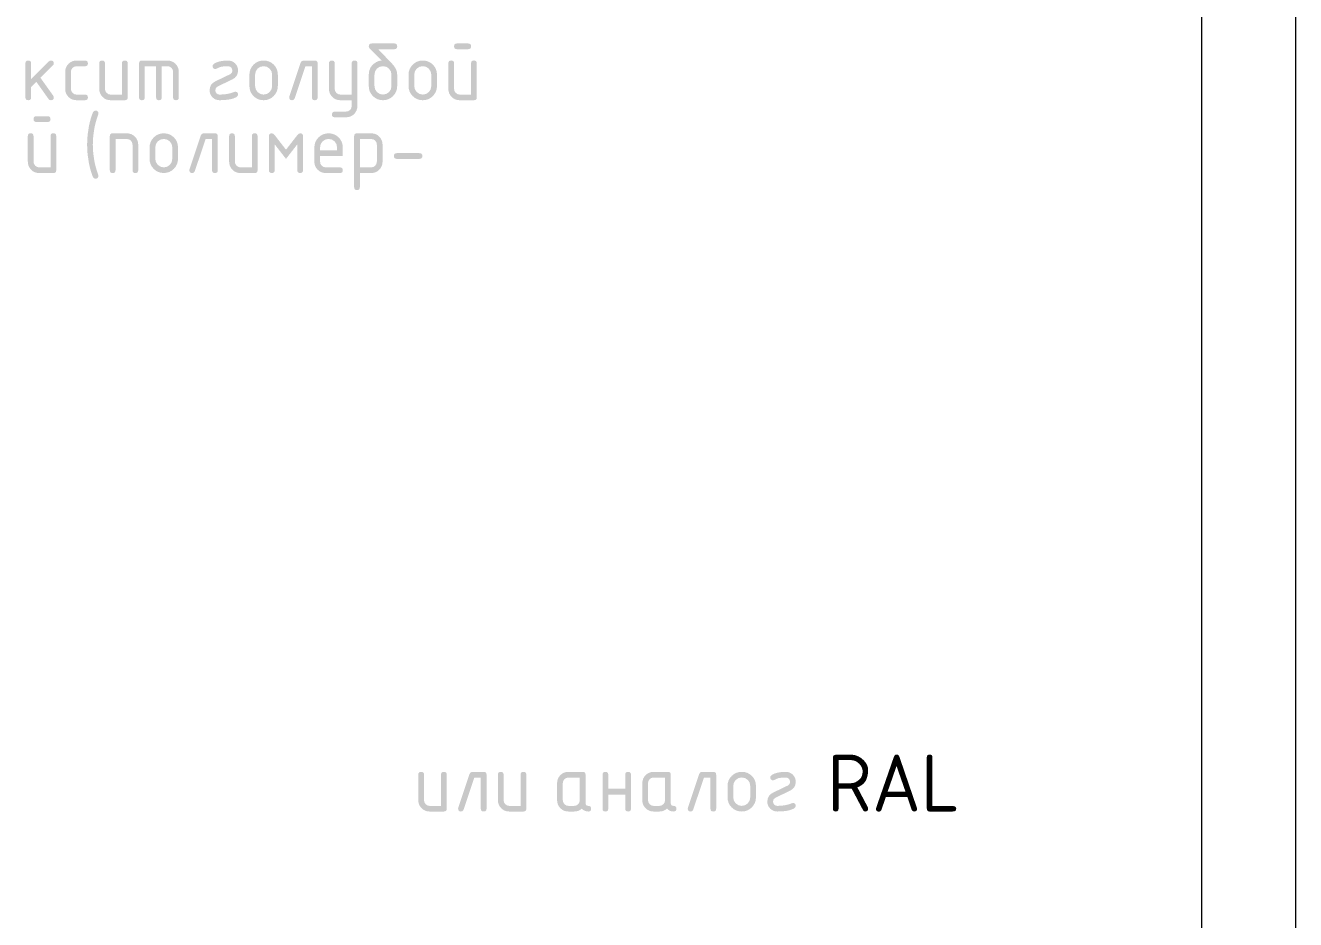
# Model space of a CAD drawing. Header units: millimetres. Extents: x 0 to 1189, y 0 to 841.
# Drawn here: x 1121.4 to 1189.1, y 654.4 to 702.1 of the extents above; entities that cross this region are included whole.
import ezdxf

# ---------------------------------------------------------------- set-up
doc = ezdxf.new("R2010")
doc.units = ezdxf.units.MM

msp = doc.modelspace()

# ---------------------------------------------------------------- hatches: boundary and pattern name
h = msp.add_hatch(color=7)
h.paths.add_polyline_path([(1141.197966, 699.428048), (1141.197966, 698.822814), (1141.183686, 698.672858), (1141.141191, 698.533908), (1141.070997, 698.406018), (1140.973621, 698.289238), (1140.858702, 698.192551), (1140.730604, 698.123873), (1140.590621, 698.082894), (1140.440045, 698.069303), (1140.287548, 698.082894), (1140.14735, 698.123873), (1140.01914, 698.192551), (1139.90261, 698.289238), (1139.805605, 698.406018), (1139.736763, 698.533908), (1139.695723, 698.672858), (1139.682124, 698.822814), (1139.682124, 699.432458), (1139.706731, 699.643436), (1139.780585, 699.825475), (1139.903738, 699.978161), (1140.076243, 700.101082), (1140.231203, 700.16585), (1140.376655, 700.185969), (1139.71189, 700.854594), (1139.689152, 700.889733), (1139.682124, 700.94389), (1139.691641, 701.01045), (1139.720227, 701.057992), (1139.767933, 701.086517), (1139.834811, 701.096026), (1141.049689, 701.096026), (1141.114018, 701.086517), (1141.160414, 701.057992), (1141.188518, 701.01045), (1141.197966, 700.94389), (1141.188518, 700.877012), (1141.160414, 700.829307), (1141.114018, 700.800721), (1141.049689, 700.791204), (1140.185935, 700.791204), (1140.948265, 699.99139), (1141.056812, 699.85872), (1141.134921, 699.720881), (1141.182127, 699.577462)])
h.paths.add_polyline_path([(1140.893144, 698.827224), (1140.893144, 699.432458), (1140.860829, 699.606022), (1140.761955, 699.754368), (1140.615056, 699.853242), (1140.440045, 699.885557), (1140.265034, 699.853242), (1140.118135, 699.754368), (1140.019261, 699.606022), (1139.986946, 699.432458), (1139.986946, 698.827224), (1140.019261, 698.650353), (1140.118135, 698.505314), (1140.265034, 698.404235), (1140.440045, 698.369715), (1140.615056, 698.404235), (1140.761955, 698.505314), (1140.860829, 698.651799)])
h = msp.add_hatch(color=7)
h.paths.add_polyline_path([(1145.441498, 700.037692), (1145.441498, 698.21758), (1145.431981, 698.151391), (1145.403395, 698.105201), (1145.355689, 698.078131), (1145.288811, 698.069303), (1144.531441, 698.069303), (1144.409028, 698.079767), (1144.296692, 698.111677), (1144.194795, 698.165808), (1144.103698, 698.242936), (1144.025882, 698.336573), (1143.970235, 698.439719), (1143.936809, 698.552374), (1143.925656, 698.674537), (1143.925656, 700.037692), (1143.935173, 700.10457), (1143.963758, 700.152276), (1144.011464, 700.180862), (1144.078342, 700.190379), (1144.144902, 700.180862), (1144.192444, 700.152276), (1144.220969, 700.10457), (1144.230478, 700.037692), (1144.230478, 698.674537), (1144.252802, 698.559402), (1144.319775, 698.46287), (1144.417546, 698.392522), (1144.531441, 698.369715), (1145.136676, 698.369715), (1145.136676, 700.037692), (1145.146184, 700.10457), (1145.17471, 700.152276), (1145.222252, 700.180862), (1145.288811, 700.190379), (1145.355689, 700.180862), (1145.403395, 700.152276), (1145.431981, 700.10457)])
h.paths.add_polyline_path([(1144.983989, 700.791204), (1144.378755, 700.791204), (1144.314426, 700.800721), (1144.268029, 700.829307), (1144.239926, 700.877012), (1144.230478, 700.94389), (1144.239926, 701.01045), (1144.268029, 701.057992), (1144.314426, 701.086517), (1144.378755, 701.096026), (1144.983989, 701.096026), (1145.050867, 701.086517), (1145.098573, 701.057992), (1145.127159, 701.01045), (1145.136676, 700.94389), (1145.127159, 700.877012), (1145.098573, 700.829307), (1145.050867, 700.800721)])
h = msp.add_hatch(color=7)
h.dxf.hatch_style = 2
h.paths.add_polyline_path([(1121.675954, 699.191026), (1122.628454, 700.143526), (1122.674963, 700.17591), (1122.734288, 700.185969), (1122.801166, 700.176521), (1122.848872, 700.148418), (1122.877457, 700.102021), (1122.886974, 700.037692), (1122.87471, 699.980022), (1122.840121, 699.931859), (1122.175355, 699.263235), (1122.857209, 698.306325), (1122.886974, 698.21758), (1122.877457, 698.151391), (1122.848872, 698.105201), (1122.801166, 698.078131), (1122.734288, 698.069303), (1122.66139, 698.085081), (1122.607508, 698.132692), (1121.955421, 699.047159), (1121.675954, 698.763834), (1121.675954, 698.21758), (1121.666446, 698.151391), (1121.637921, 698.105201), (1121.590378, 698.078131), (1121.523819, 698.069303), (1121.456941, 698.078131), (1121.409235, 698.105201), (1121.380649, 698.151391), (1121.371132, 698.21758), (1121.371132, 700.037692), (1121.380649, 700.102021), (1121.409235, 700.148418), (1121.456941, 700.176521), (1121.523819, 700.185969), (1121.590378, 700.176521), (1121.637921, 700.148418), (1121.666446, 700.102021), (1121.675954, 700.037692)])
h = msp.add_hatch(color=7)
h.dxf.hatch_style = 2
h.paths.add_polyline_path([(1123.79772, 699.580735), (1123.79772, 698.674537), (1123.820045, 698.55892), (1123.887017, 698.459012), (1123.984789, 698.392039), (1124.098684, 698.369715), (1124.551232, 698.369715), (1124.61811, 698.360207), (1124.665815, 698.331681), (1124.694401, 698.284139), (1124.703918, 698.21758), (1124.694401, 698.151391), (1124.665815, 698.105201), (1124.61811, 698.078131), (1124.551232, 698.069303), (1124.098684, 698.069303), (1123.976271, 698.079767), (1123.863935, 698.111677), (1123.762038, 698.165808), (1123.670941, 698.242936), (1123.593125, 698.335953), (1123.537478, 698.438066), (1123.504052, 698.550514), (1123.492898, 698.674537), (1123.492898, 699.580735), (1123.504052, 699.702898), (1123.537478, 699.815553), (1123.593125, 699.918699), (1123.670941, 700.012337), (1123.762038, 700.087603), (1123.863935, 700.141941), (1123.976271, 700.174885), (1124.098684, 700.185969), (1124.551232, 700.185969), (1124.61811, 700.176461), (1124.665815, 700.147936), (1124.694401, 700.100393), (1124.703918, 700.033834), (1124.694401, 699.966956), (1124.665815, 699.91925), (1124.61811, 699.890664), (1124.551232, 699.881147), (1124.098684, 699.881147), (1123.98093, 699.859374), (1123.882607, 699.79626), (1123.819493, 699.698006)])
h = msp.add_hatch(color=7)
h.dxf.hatch_style = 2
h.paths.add_polyline_path([(1126.825563, 700.037692), (1126.825563, 698.21758), (1126.816046, 698.151391), (1126.78746, 698.105201), (1126.739755, 698.078131), (1126.672877, 698.069303), (1125.915507, 698.069303), (1125.793094, 698.079767), (1125.680758, 698.111677), (1125.578861, 698.165808), (1125.487764, 698.242936), (1125.409948, 698.335953), (1125.354301, 698.438066), (1125.320875, 698.550514), (1125.309721, 698.674537), (1125.309721, 700.037692), (1125.319238, 700.102021), (1125.347824, 700.148418), (1125.39553, 700.176521), (1125.462408, 700.185969), (1125.528967, 700.176521), (1125.576509, 700.148418), (1125.605035, 700.102021), (1125.614543, 700.037692), (1125.614543, 698.674537), (1125.636868, 698.55892), (1125.70384, 698.459012), (1125.801612, 698.392039), (1125.915507, 698.369715), (1126.520741, 698.369715), (1126.520741, 700.037692), (1126.53025, 700.102021), (1126.558775, 700.148418), (1126.606317, 700.176521), (1126.672877, 700.185969), (1126.739755, 700.176521), (1126.78746, 700.148418), (1126.816046, 700.102021)])
h = msp.add_hatch(color=7)
h.dxf.hatch_style = 2
h.paths.add_polyline_path([(1127.584174, 700.185969), (1128.947329, 700.185969), (1129.068803, 700.174885), (1129.179942, 700.141941), (1129.281572, 700.087603), (1129.374521, 700.012337), (1129.452337, 699.918699), (1129.507984, 699.815553), (1129.54141, 699.702898), (1129.552563, 699.580735), (1129.552563, 698.21758), (1129.543046, 698.151391), (1129.514461, 698.105201), (1129.466755, 698.078131), (1129.399877, 698.069303), (1129.333318, 698.078131), (1129.285775, 698.105201), (1129.25725, 698.151391), (1129.247741, 698.21758), (1129.247741, 699.580735), (1129.225968, 699.698006), (1129.162854, 699.79626), (1129.0646, 699.861028), (1128.947329, 699.881147), (1128.642507, 699.881147), (1128.642507, 698.21758), (1128.63299, 698.151391), (1128.604404, 698.105201), (1128.556698, 698.078131), (1128.48982, 698.069303), (1128.425724, 698.078131), (1128.379302, 698.105201), (1128.351069, 698.151391), (1128.341544, 698.21758), (1128.341544, 699.881147), (1127.736309, 699.881147), (1127.736309, 698.21758), (1127.726801, 698.151391), (1127.698275, 698.105201), (1127.650733, 698.078131), (1127.584174, 698.069303), (1127.517296, 698.078131), (1127.46959, 698.105201), (1127.441004, 698.151391), (1127.431487, 698.21758), (1127.431487, 700.037692), (1127.441004, 700.102021), (1127.46959, 700.148418), (1127.517296, 700.176521)])
h = msp.add_hatch(color=7)
h.dxf.hatch_style = 2
h.paths.add_polyline_path([(1132.558216, 698.522402), (1132.625094, 698.512885), (1132.6728, 698.484299), (1132.701385, 698.436593), (1132.710903, 698.369715), (1132.68913, 698.29413), (1132.626015, 698.234667), (1132.460229, 698.16232), (1132.254703, 698.110644), (1132.009386, 698.079638), (1131.724227, 698.069303), (1131.619651, 698.078811), (1131.522207, 698.107337), (1131.432617, 698.154879), (1131.351606, 698.221438), (1131.282497, 698.302518), (1131.233646, 698.39259), (1131.204638, 698.491344), (1131.195061, 698.598469), (1131.214164, 698.752293), (1131.271404, 698.883585), (1131.366678, 698.991934), (1131.499883, 699.076924), (1132.283159, 699.453404), (1132.336317, 699.489371), (1132.374799, 699.534433), (1132.398191, 699.58983), (1132.40608, 699.656803), (1132.390095, 699.743481), (1132.342691, 699.817758), (1132.266761, 699.865369), (1132.181736, 699.881147), (1131.9556, 699.874326), (1131.796436, 699.851382), (1131.688467, 699.813486), (1131.567682, 699.749958), (1131.499883, 699.73287), (1131.442212, 699.74293), (1131.394049, 699.775314), (1131.358289, 699.826577), (1131.347747, 699.881147), (1131.367315, 699.956802), (1131.428225, 700.016746), (1131.574951, 700.091324), (1131.74917, 700.144146), (1131.951293, 700.175574), (1132.181736, 700.185969), (1132.286312, 700.176461), (1132.383756, 700.147936), (1132.473346, 700.100393), (1132.554357, 700.033834), (1132.623466, 699.951126), (1132.672317, 699.861235), (1132.701325, 699.763385), (1132.710903, 699.656803), (1132.691799, 699.502979), (1132.634559, 699.371687), (1132.539285, 699.263338), (1132.40608, 699.178348), (1131.627213, 698.805726), (1131.531715, 698.722975), (1131.499883, 698.598469), (1131.515868, 698.511791), (1131.563272, 698.437515), (1131.637549, 698.387698), (1131.724227, 698.369715), (1131.939425, 698.378491), (1132.140257, 698.404786), (1132.326826, 698.448547), (1132.499236, 698.509724)])
h = msp.add_hatch(color=7)
h.paths.add_polyline_path([(1133.316826, 698.822814), (1133.316826, 699.428048), (1133.330426, 699.580554), (1133.371466, 699.720813), (1133.440307, 699.849185), (1133.537312, 699.966034), (1133.653843, 700.062721), (1133.782052, 700.131399), (1133.92225, 700.172378), (1134.074747, 700.185969), (1134.227245, 700.172439), (1134.367443, 700.131881), (1134.495652, 700.064349), (1134.612182, 699.969893), (1134.709188, 699.853294), (1134.778029, 699.724602), (1134.819069, 699.583095), (1134.832668, 699.428048), (1134.832668, 698.822814), (1134.818388, 698.672858), (1134.775893, 698.533908), (1134.705699, 698.406018), (1134.608324, 698.289238), (1134.493404, 698.192551), (1134.365307, 698.123873), (1134.225324, 698.082894), (1134.074747, 698.069303), (1133.92225, 698.082894), (1133.782052, 698.123873), (1133.653843, 698.192551), (1133.537312, 698.289238), (1133.440307, 698.406018), (1133.371466, 698.533908), (1133.330426, 698.672858)])
h.paths.add_polyline_path([(1134.527846, 698.827224), (1134.527846, 699.432458), (1134.495531, 699.606022), (1134.396657, 699.754368), (1134.249758, 699.853242), (1134.074747, 699.885557), (1133.899737, 699.853242), (1133.752838, 699.754368), (1133.653963, 699.606022), (1133.621648, 699.432458), (1133.621648, 698.827224), (1133.653963, 698.650353), (1133.752838, 698.505314), (1133.899737, 698.404235), (1134.074747, 698.369715), (1134.249758, 698.404235), (1134.396657, 698.505314), (1134.495531, 698.651799)])
h = msp.add_hatch(color=7)
h.dxf.hatch_style = 2
h.paths.add_polyline_path([(1136.196513, 700.185969), (1136.801748, 700.185969), (1136.868626, 700.176521), (1136.916331, 700.148418), (1136.944917, 700.102021), (1136.954434, 700.037692), (1136.954434, 698.21758), (1136.944917, 698.151391), (1136.916331, 698.105201), (1136.868626, 698.078131), (1136.801748, 698.069303), (1136.735188, 698.078131), (1136.687646, 698.105201), (1136.659121, 698.151391), (1136.649612, 698.21758), (1136.649612, 699.881147), (1136.302347, 699.881147), (1135.730736, 698.170726), (1135.680025, 698.09459), (1135.591279, 698.069303), (1135.524401, 698.078811), (1135.476695, 698.107337), (1135.448109, 698.154879), (1135.438592, 698.221438), (1135.447412, 698.268291), (1136.044378, 700.063048), (1136.104322, 700.156342)])
h = msp.add_hatch(color=7)
h.dxf.hatch_style = 2
h.paths.add_polyline_path([(1138.771378, 697.760071), (1138.771378, 698.069303), (1138.166144, 698.069303), (1138.043731, 698.079767), (1137.931395, 698.111677), (1137.829498, 698.165808), (1137.738401, 698.242936), (1137.660585, 698.336573), (1137.604938, 698.439719), (1137.571512, 698.552374), (1137.560358, 698.674537), (1137.560358, 700.037692), (1137.569875, 700.102021), (1137.598461, 700.148418), (1137.646167, 700.176521), (1137.713045, 700.185969), (1137.779604, 700.176521), (1137.827146, 700.148418), (1137.855672, 700.102021), (1137.86518, 700.037692), (1137.86518, 698.674537), (1137.887504, 698.55892), (1137.954477, 698.459012), (1138.052249, 698.392039), (1138.166144, 698.369715), (1138.771378, 698.369715), (1138.771378, 700.037692), (1138.780887, 700.102021), (1138.809412, 700.148418), (1138.856954, 700.176521), (1138.923513, 700.185969), (1138.990391, 700.176521), (1139.038097, 700.148418), (1139.066683, 700.102021), (1139.0762, 700.037692), (1139.0762, 697.764481), (1139.065116, 697.642318), (1139.032172, 697.529663), (1138.977834, 697.426517), (1138.902567, 697.332879), (1138.81116, 697.25738), (1138.70916, 697.203068), (1138.596927, 697.170253), (1138.474824, 697.159246), (1137.86518, 697.159246), (1137.798621, 697.168755), (1137.751079, 697.19728), (1137.722553, 697.244822), (1137.713045, 697.311382), (1137.723587, 697.365952), (1137.759347, 697.417215), (1137.807509, 697.451804), (1137.86518, 697.464068), (1138.470415, 697.464068), (1138.588168, 697.484119), (1138.686491, 697.548404), (1138.749605, 697.643282)])
h = msp.add_hatch(color=7)
h.paths.add_polyline_path([(1141.80389, 698.822814), (1141.80389, 699.428048), (1141.817489, 699.580554), (1141.858529, 699.720813), (1141.927371, 699.849185), (1142.024376, 699.966034), (1142.140906, 700.062721), (1142.269116, 700.131399), (1142.409314, 700.172378), (1142.561811, 700.185969), (1142.714308, 700.172439), (1142.854506, 700.131881), (1142.982715, 700.064349), (1143.099246, 699.969893), (1143.196251, 699.853294), (1143.265093, 699.724602), (1143.306132, 699.583095), (1143.319732, 699.428048), (1143.319732, 698.822814), (1143.305452, 698.672858), (1143.262957, 698.533908), (1143.192763, 698.406018), (1143.095387, 698.289238), (1142.980467, 698.192551), (1142.85237, 698.123873), (1142.712387, 698.082894), (1142.561811, 698.069303), (1142.409314, 698.082894), (1142.269116, 698.123873), (1142.140906, 698.192551), (1142.024376, 698.289238), (1141.927371, 698.406018), (1141.858529, 698.533908), (1141.817489, 698.672858)])
h.paths.add_polyline_path([(1143.01491, 698.827224), (1143.01491, 699.432458), (1142.982595, 699.606022), (1142.883721, 699.754368), (1142.736822, 699.853242), (1142.561811, 699.885557), (1142.3868, 699.853242), (1142.239901, 699.754368), (1142.141027, 699.606022), (1142.108712, 699.432458), (1142.108712, 698.827224), (1142.141027, 698.650353), (1142.239901, 698.505314), (1142.3868, 698.404235), (1142.561811, 698.369715), (1142.736822, 698.404235), (1142.883721, 698.505314), (1142.982595, 698.651799)])
h = msp.add_hatch(color=7)
h.paths.add_polyline_path([(1123.015896, 696.155365), (1123.015896, 694.335252), (1123.006379, 694.269063), (1122.977793, 694.222873), (1122.930087, 694.195803), (1122.863209, 694.186975), (1122.10584, 694.186975), (1121.983427, 694.197439), (1121.871091, 694.22935), (1121.769194, 694.283481), (1121.678097, 694.360608), (1121.600281, 694.454245), (1121.544634, 694.557392), (1121.511208, 694.670046), (1121.500054, 694.792209), (1121.500054, 696.155365), (1121.509571, 696.222243), (1121.538157, 696.269949), (1121.585863, 696.298534), (1121.652741, 696.308051), (1121.7193, 696.298534), (1121.766842, 696.269949), (1121.795368, 696.222243), (1121.804876, 696.155365), (1121.804876, 694.792209), (1121.8272, 694.677074), (1121.894173, 694.580543), (1121.991945, 694.510194), (1122.10584, 694.487387), (1122.711074, 694.487387), (1122.711074, 696.155365), (1122.720582, 696.222243), (1122.749108, 696.269949), (1122.79665, 696.298534), (1122.863209, 696.308051), (1122.930087, 696.298534), (1122.977793, 696.269949), (1123.006379, 696.222243)])
h.paths.add_polyline_path([(1122.558387, 696.908876), (1121.953153, 696.908876), (1121.888824, 696.918393), (1121.842428, 696.946979), (1121.814324, 696.994685), (1121.804876, 697.061563), (1121.814324, 697.128122), (1121.842428, 697.175664), (1121.888824, 697.20419), (1121.953153, 697.213698), (1122.558387, 697.213698), (1122.625265, 697.20419), (1122.672971, 697.175664), (1122.701557, 697.128122), (1122.711074, 697.061563), (1122.701557, 696.994685), (1122.672971, 696.946979), (1122.625265, 696.918393)])
h = msp.add_hatch(color=7)
h.dxf.hatch_style = 2
h.paths.add_polyline_path([(1124.965511, 695.698407), (1124.987835, 695.241725), (1125.054807, 694.788351), (1125.086356, 694.642029), (1125.130255, 694.476432), (1125.18604, 694.291094), (1125.253245, 694.085551), (1125.266474, 694.03043), (1125.255657, 693.974412), (1125.219621, 693.924596), (1125.171458, 693.892213), (1125.113787, 693.882153), (1125.03393, 693.898483), (1124.982598, 693.949952), (1124.923127, 694.099848), (1124.865672, 694.27641), (1124.810593, 694.479222), (1124.758254, 694.707873), (1124.6857, 695.199833), (1124.660689, 695.698407), (1124.6857, 696.196775), (1124.758254, 696.688941), (1124.810593, 696.917446), (1124.865672, 697.119647), (1124.923127, 697.294873), (1124.982598, 697.442452), (1125.03393, 697.497298), (1125.113787, 697.51411), (1125.180433, 697.504602), (1125.228165, 697.476076), (1125.25688, 697.428534), (1125.266474, 697.361975), (1125.253245, 697.306853), (1125.18604, 697.103782), (1125.130255, 696.919625), (1125.086356, 696.754484), (1125.054807, 696.608464), (1124.987835, 696.155089)])
h = msp.add_hatch(color=7)
h.dxf.hatch_style = 2
h.paths.add_polyline_path([(1125.871654, 694.335252), (1125.871654, 696.155365), (1125.881171, 696.219693), (1125.909757, 696.26609), (1125.957463, 696.294193), (1126.02434, 696.303642), (1126.78171, 696.303642), (1126.901643, 696.292557), (1127.013152, 696.259613), (1127.115876, 696.205275), (1127.209453, 696.130009), (1127.287269, 696.036371), (1127.342916, 695.933225), (1127.376342, 695.82057), (1127.387496, 695.698407), (1127.387496, 694.335252), (1127.377979, 694.269063), (1127.349393, 694.222873), (1127.301687, 694.195803), (1127.234809, 694.186975), (1127.16825, 694.195803), (1127.120708, 694.222873), (1127.092182, 694.269063), (1127.082674, 694.335252), (1127.082674, 695.698407), (1127.060901, 695.815678), (1126.997787, 695.913932), (1126.899464, 695.9787), (1126.78171, 695.99882), (1126.176476, 695.99882), (1126.176476, 694.335252), (1126.166967, 694.269063), (1126.138442, 694.222873), (1126.0909, 694.195803), (1126.02434, 694.186975), (1125.957463, 694.195803), (1125.909757, 694.222873), (1125.881171, 694.269063)])
h = msp.add_hatch(color=7)
h.paths.add_polyline_path([(1127.993213, 694.940486), (1127.993213, 695.545721), (1128.006812, 695.698226), (1128.047852, 695.838485), (1128.116693, 695.966858), (1128.213699, 696.083707), (1128.330229, 696.180393), (1128.458438, 696.249071), (1128.598636, 696.290051), (1128.751134, 696.303642), (1128.903631, 696.290111), (1129.043829, 696.249554), (1129.172038, 696.182021), (1129.288568, 696.087565), (1129.385574, 695.970966), (1129.454415, 695.842274), (1129.495455, 695.700767), (1129.509055, 695.545721), (1129.509055, 694.940486), (1129.494775, 694.79053), (1129.452279, 694.65158), (1129.382086, 694.52369), (1129.28471, 694.40691), (1129.16979, 694.310223), (1129.041693, 694.241545), (1128.90171, 694.200566), (1128.751134, 694.186975), (1128.598636, 694.200566), (1128.458438, 694.241545), (1128.330229, 694.310223), (1128.213699, 694.40691), (1128.116693, 694.52369), (1128.047852, 694.65158), (1128.006812, 694.79053)])
h.paths.add_polyline_path([(1129.204232, 694.944896), (1129.204232, 695.55013), (1129.171918, 695.723694), (1129.073043, 695.87204), (1128.926144, 695.970914), (1128.751134, 696.003229), (1128.576123, 695.970914), (1128.429224, 695.87204), (1128.33035, 695.723694), (1128.298035, 695.55013), (1128.298035, 694.944896), (1128.33035, 694.768025), (1128.429224, 694.622986), (1128.576123, 694.521907), (1128.751134, 694.487387), (1128.926144, 694.521907), (1129.073043, 694.622986), (1129.171918, 694.769472)])
h = msp.add_hatch(color=7)
h.dxf.hatch_style = 2
h.paths.add_polyline_path([(1130.872692, 696.303642), (1131.477927, 696.303642), (1131.544805, 696.294193), (1131.59251, 696.26609), (1131.621096, 696.219693), (1131.630613, 696.155365), (1131.630613, 694.335252), (1131.621096, 694.269063), (1131.59251, 694.222873), (1131.544805, 694.195803), (1131.477927, 694.186975), (1131.411367, 694.195803), (1131.363825, 694.222873), (1131.3353, 694.269063), (1131.325791, 694.335252), (1131.325791, 695.99882), (1130.978526, 695.99882), (1130.406915, 694.288398), (1130.356204, 694.212262), (1130.267458, 694.186975), (1130.20058, 694.196483), (1130.152874, 694.225009), (1130.124288, 694.272551), (1130.114771, 694.33911), (1130.123591, 694.385964), (1130.720557, 696.180721), (1130.780501, 696.274014)])
h = msp.add_hatch(color=7)
h.dxf.hatch_style = 2
h.paths.add_polyline_path([(1133.752172, 696.155365), (1133.752172, 694.335252), (1133.742655, 694.269063), (1133.714069, 694.222873), (1133.666363, 694.195803), (1133.599485, 694.186975), (1132.842116, 694.186975), (1132.719703, 694.197439), (1132.607367, 694.22935), (1132.505469, 694.283481), (1132.414372, 694.360608), (1132.336556, 694.453625), (1132.280909, 694.555738), (1132.247483, 694.668186), (1132.23633, 694.792209), (1132.23633, 696.155365), (1132.245847, 696.219693), (1132.274433, 696.26609), (1132.322139, 696.294193), (1132.389017, 696.303642), (1132.455576, 696.294193), (1132.503118, 696.26609), (1132.531643, 696.219693), (1132.541152, 696.155365), (1132.541152, 694.792209), (1132.563476, 694.676592), (1132.630449, 694.576684), (1132.728221, 694.509711), (1132.842116, 694.487387), (1133.44735, 694.487387), (1133.44735, 696.155365), (1133.456858, 696.219693), (1133.485384, 696.26609), (1133.532926, 696.294193), (1133.599485, 696.303642), (1133.666363, 696.294193), (1133.714069, 696.26609), (1133.742655, 696.219693)])
h = msp.add_hatch(color=7)
h.dxf.hatch_style = 2
h.paths.add_polyline_path([(1135.267945, 694.940486), (1134.662711, 695.719353), (1134.662711, 694.335252), (1134.653202, 694.269063), (1134.624677, 694.222873), (1134.577134, 694.195803), (1134.510575, 694.186975), (1134.443697, 694.195803), (1134.395991, 694.222873), (1134.367406, 694.269063), (1134.357889, 694.335252), (1134.357889, 696.155365), (1134.367406, 696.219693), (1134.395991, 696.26609), (1134.443697, 696.294193), (1134.510575, 696.303642), (1134.586643, 696.280835), (1134.662711, 696.210486), (1135.267945, 695.431619), (1135.873731, 696.210486), (1135.949798, 696.280835), (1136.025866, 696.303642), (1136.090195, 696.294193), (1136.136591, 696.26609), (1136.164695, 696.219693), (1136.174143, 696.155365), (1136.174143, 694.335252), (1136.164695, 694.269063), (1136.136591, 694.222873), (1136.090195, 694.195803), (1136.025866, 694.186975), (1135.959307, 694.195803), (1135.911764, 694.222873), (1135.883239, 694.269063), (1135.873731, 694.335252), (1135.873731, 695.719353)])
h = msp.add_hatch(color=7)
h.paths.add_polyline_path([(1137.538076, 696.003229), (1137.363065, 695.970914), (1137.216166, 695.87204), (1137.117292, 695.725141), (1137.084977, 695.55013), (1137.084977, 695.397444), (1137.991175, 695.397444), (1137.991175, 695.55013), (1137.95886, 695.725141), (1137.859986, 695.87204), (1137.713087, 695.970914)])
h.paths.add_polyline_path([(1137.084977, 695.093173), (1137.084977, 694.792209), (1137.107301, 694.676592), (1137.174274, 694.576684), (1137.272046, 694.509711), (1137.38594, 694.487387), (1138.14331, 694.487387), (1138.210188, 694.477879), (1138.257894, 694.449353), (1138.28648, 694.401811), (1138.295997, 694.335252), (1138.28648, 694.269063), (1138.257894, 694.222873), (1138.210188, 694.195803), (1138.14331, 694.186975), (1137.38594, 694.186975), (1137.263528, 694.197439), (1137.151192, 694.22935), (1137.049294, 694.283481), (1136.958197, 694.360608), (1136.880381, 694.453625), (1136.824734, 694.555738), (1136.791308, 694.668186), (1136.780155, 694.792209), (1136.780155, 695.545721), (1136.793754, 695.698226), (1136.834794, 695.838485), (1136.903636, 695.966858), (1137.000641, 696.083707), (1137.117171, 696.180393), (1137.245381, 696.249071), (1137.385579, 696.290051), (1137.538076, 696.303642), (1137.690573, 696.290111), (1137.830771, 696.249554), (1137.95898, 696.182021), (1138.075511, 696.087565), (1138.172516, 695.971035), (1138.241358, 695.842826), (1138.282397, 695.702627), (1138.295997, 695.55013), (1138.295997, 695.093173)])
h = msp.add_hatch(color=7)
h.paths.add_polyline_path([(1138.901714, 696.155365), (1138.911231, 696.219693), (1138.939816, 696.26609), (1138.987522, 696.294193), (1139.0544, 696.303642), (1139.81177, 696.303642), (1139.934183, 696.292557), (1140.046519, 696.259613), (1140.148416, 696.205275), (1140.239513, 696.130009), (1140.317329, 696.036371), (1140.372976, 695.933225), (1140.406402, 695.82057), (1140.417556, 695.698407), (1140.417556, 694.792209), (1140.406402, 694.670046), (1140.372976, 694.557392), (1140.317329, 694.454245), (1140.239513, 694.360608), (1140.148416, 694.283481), (1140.046519, 694.22935), (1139.934183, 694.197439), (1139.81177, 694.186975), (1139.206536, 694.186975), (1139.206536, 693.425195), (1139.197027, 693.360867), (1139.168502, 693.31447), (1139.120959, 693.286367), (1139.0544, 693.276918), (1138.987522, 693.286367), (1138.939816, 693.31447), (1138.911231, 693.360867), (1138.901714, 693.425195)])
h.paths.add_polyline_path([(1139.206536, 695.99882), (1139.206536, 694.487387), (1139.81177, 694.487387), (1139.927318, 694.509711), (1140.023437, 694.576684), (1140.090409, 694.674938), (1140.112734, 694.792209), (1140.112734, 695.698407), (1140.090961, 695.815678), (1140.027846, 695.913932), (1139.929523, 695.9787), (1139.81177, 695.99882)])
h = msp.add_hatch(color=7)
h.dxf.hatch_style = 2
h.paths.add_polyline_path([(1142.386428, 694.940486), (1141.175959, 694.940486), (1141.109081, 694.950003), (1141.061375, 694.978589), (1141.032789, 695.026295), (1141.023272, 695.093173), (1141.032789, 695.159732), (1141.061375, 695.207274), (1141.109081, 695.2358), (1141.175959, 695.245308), (1142.386428, 695.245308), (1142.453306, 695.2358), (1142.501012, 695.207274), (1142.529597, 695.159732), (1142.539114, 695.093173), (1142.529597, 695.026295), (1142.501012, 694.978589), (1142.453306, 694.950003)])
h = msp.add_hatch(color=7)
h.dxf.hatch_style = 2
h.paths.add_polyline_path([(1143.84, 662.096361), (1143.84, 660.276248), (1143.830483, 660.210059), (1143.801897, 660.163869), (1143.754191, 660.136799), (1143.687313, 660.127971), (1142.929943, 660.127971), (1142.807531, 660.138435), (1142.695195, 660.170346), (1142.593297, 660.224477), (1142.5022, 660.301604), (1142.424384, 660.394621), (1142.368737, 660.496734), (1142.335311, 660.609182), (1142.324158, 660.733205), (1142.324158, 662.096361), (1142.333675, 662.160689), (1142.362261, 662.207086), (1142.409966, 662.235189), (1142.476844, 662.244638), (1142.543404, 662.235189), (1142.590946, 662.207086), (1142.619471, 662.160689), (1142.62898, 662.096361), (1142.62898, 660.733205), (1142.651304, 660.617588), (1142.718277, 660.51768), (1142.816049, 660.450707), (1142.929943, 660.428383), (1143.535178, 660.428383), (1143.535178, 662.096361), (1143.544686, 662.160689), (1143.573212, 662.207086), (1143.620754, 662.235189), (1143.687313, 662.244638), (1143.754191, 662.235189), (1143.801897, 662.207086), (1143.830483, 662.160689)])
h = msp.add_hatch(color=7)
h.dxf.hatch_style = 2
h.paths.add_polyline_path([(1145.204009, 662.244638), (1145.809244, 662.244638), (1145.876122, 662.235189), (1145.923828, 662.207086), (1145.952413, 662.160689), (1145.96193, 662.096361), (1145.96193, 660.276248), (1145.952413, 660.210059), (1145.923828, 660.163869), (1145.876122, 660.136799), (1145.809244, 660.127971), (1145.742685, 660.136799), (1145.695142, 660.163869), (1145.666617, 660.210059), (1145.657108, 660.276248), (1145.657108, 661.939815), (1145.309843, 661.939815), (1144.738232, 660.229394), (1144.687521, 660.153258), (1144.598775, 660.127971), (1144.531897, 660.137479), (1144.484191, 660.166005), (1144.455605, 660.213547), (1144.446088, 660.280106), (1144.454908, 660.32696), (1145.051874, 662.121717), (1145.111819, 662.21501)])
h = msp.add_hatch(color=7)
h.dxf.hatch_style = 2
h.paths.add_polyline_path([(1148.083861, 662.096361), (1148.083861, 660.276248), (1148.074344, 660.210059), (1148.045758, 660.163869), (1147.998052, 660.136799), (1147.931174, 660.127971), (1147.173805, 660.127971), (1147.051392, 660.138435), (1146.939056, 660.170346), (1146.837158, 660.224477), (1146.746062, 660.301604), (1146.668245, 660.394621), (1146.612599, 660.496734), (1146.579172, 660.609182), (1146.568019, 660.733205), (1146.568019, 662.096361), (1146.577536, 662.160689), (1146.606122, 662.207086), (1146.653828, 662.235189), (1146.720706, 662.244638), (1146.787265, 662.235189), (1146.834807, 662.207086), (1146.863333, 662.160689), (1146.872841, 662.096361), (1146.872841, 660.733205), (1146.895165, 660.617588), (1146.962138, 660.51768), (1147.05991, 660.450707), (1147.173805, 660.428383), (1147.779039, 660.428383), (1147.779039, 662.096361), (1147.788547, 662.160689), (1147.817073, 662.207086), (1147.864615, 662.235189), (1147.931174, 662.244638), (1147.998052, 662.235189), (1148.045758, 662.207086), (1148.074344, 662.160689)])
h = msp.add_hatch(color=7)
h.paths.add_polyline_path([(1150.936048, 661.939815), (1150.330814, 661.939815), (1150.21306, 661.918042), (1150.114737, 661.854928), (1150.051623, 661.756674), (1150.02985, 661.639403), (1150.02985, 660.733205), (1150.052174, 660.617588), (1150.119147, 660.51768), (1150.216919, 660.450707), (1150.330814, 660.428383), (1150.635085, 660.428383), (1150.750633, 660.450707), (1150.846751, 660.51768), (1150.913724, 660.615934), (1150.936048, 660.733205)])
h.paths.add_polyline_path([(1151.541283, 660.276248), (1151.531834, 660.210059), (1151.503731, 660.163869), (1151.457334, 660.136799), (1151.393006, 660.127971), (1151.290609, 660.137548), (1151.198909, 660.166556), (1151.117441, 660.215407), (1151.04574, 660.284516), (1150.956073, 660.215407), (1150.857982, 660.166556), (1150.751107, 660.137548), (1150.635085, 660.127971), (1150.330814, 660.127971), (1150.208401, 660.138435), (1150.096065, 660.170346), (1149.994168, 660.224477), (1149.903071, 660.301604), (1149.825255, 660.394621), (1149.769608, 660.496734), (1149.736182, 660.609182), (1149.725028, 660.733205), (1149.725028, 661.639403), (1149.736182, 661.761566), (1149.769608, 661.874221), (1149.825255, 661.977367), (1149.903071, 662.071005), (1149.994168, 662.146271), (1150.096065, 662.200609), (1150.208401, 662.233553), (1150.330814, 662.244638), (1151.088184, 662.244638), (1151.155061, 662.235189), (1151.202767, 662.207086), (1151.231353, 662.160689), (1151.24087, 662.096361), (1151.24087, 660.58107), (1151.250379, 660.514192), (1151.278904, 660.466486), (1151.326446, 660.4379), (1151.393006, 660.428383), (1151.457334, 660.418875), (1151.503731, 660.390349), (1151.531834, 660.342807)])
h = msp.add_hatch(color=7)
h.dxf.hatch_style = 2
h.paths.add_polyline_path([(1152.452488, 661.034169), (1152.452488, 660.276248), (1152.44298, 660.210059), (1152.414455, 660.163869), (1152.366912, 660.136799), (1152.300353, 660.127971), (1152.233475, 660.136799), (1152.185769, 660.163869), (1152.157183, 660.210059), (1152.147666, 660.276248), (1152.147666, 662.096361), (1152.157183, 662.160689), (1152.185769, 662.207086), (1152.233475, 662.235189), (1152.300353, 662.244638), (1152.366912, 662.235189), (1152.414455, 662.207086), (1152.44298, 662.160689), (1152.452488, 662.096361), (1152.452488, 661.33844), (1153.358686, 661.33844), (1153.358686, 662.096361), (1153.368195, 662.160689), (1153.39672, 662.207086), (1153.444263, 662.235189), (1153.510822, 662.244638), (1153.5777, 662.235189), (1153.625406, 662.207086), (1153.653991, 662.160689), (1153.663508, 662.096361), (1153.663508, 660.276248), (1153.653991, 660.210059), (1153.625406, 660.163869), (1153.5777, 660.136799), (1153.510822, 660.127971), (1153.444263, 660.136799), (1153.39672, 660.163869), (1153.368195, 660.210059), (1153.358686, 660.276248), (1153.358686, 661.034169)])
h = msp.add_hatch(color=7)
h.paths.add_polyline_path([(1155.480617, 661.939815), (1154.875383, 661.939815), (1154.757629, 661.918042), (1154.659306, 661.854928), (1154.596192, 661.756674), (1154.574419, 661.639403), (1154.574419, 660.733205), (1154.596743, 660.617588), (1154.663716, 660.51768), (1154.761488, 660.450707), (1154.875383, 660.428383), (1155.179653, 660.428383), (1155.295202, 660.450707), (1155.39132, 660.51768), (1155.458293, 660.615934), (1155.480617, 660.733205)])
h.paths.add_polyline_path([(1156.085851, 660.276248), (1156.076403, 660.210059), (1156.0483, 660.163869), (1156.001903, 660.136799), (1155.937574, 660.127971), (1155.835178, 660.137548), (1155.743478, 660.166556), (1155.66201, 660.215407), (1155.590309, 660.284516), (1155.500642, 660.215407), (1155.402551, 660.166556), (1155.295676, 660.137548), (1155.179653, 660.127971), (1154.875383, 660.127971), (1154.75297, 660.138435), (1154.640634, 660.170346), (1154.538736, 660.224477), (1154.44764, 660.301604), (1154.369823, 660.394621), (1154.314177, 660.496734), (1154.28075, 660.609182), (1154.269597, 660.733205), (1154.269597, 661.639403), (1154.28075, 661.761566), (1154.314177, 661.874221), (1154.369823, 661.977367), (1154.44764, 662.071005), (1154.538736, 662.146271), (1154.640634, 662.200609), (1154.75297, 662.233553), (1154.875383, 662.244638), (1155.632752, 662.244638), (1155.69963, 662.235189), (1155.747336, 662.207086), (1155.775922, 662.160689), (1155.785439, 662.096361), (1155.785439, 660.58107), (1155.794947, 660.514192), (1155.823473, 660.466486), (1155.871015, 660.4379), (1155.937574, 660.428383), (1156.001903, 660.418875), (1156.0483, 660.390349), (1156.076403, 660.342807)])
h = msp.add_hatch(color=7)
h.dxf.hatch_style = 2
h.paths.add_polyline_path([(1157.450156, 662.244638), (1158.055391, 662.244638), (1158.122268, 662.235189), (1158.169974, 662.207086), (1158.19856, 662.160689), (1158.208077, 662.096361), (1158.208077, 660.276248), (1158.19856, 660.210059), (1158.169974, 660.163869), (1158.122268, 660.136799), (1158.055391, 660.127971), (1157.988831, 660.136799), (1157.941289, 660.163869), (1157.912764, 660.210059), (1157.903255, 660.276248), (1157.903255, 661.939815), (1157.555989, 661.939815), (1156.984379, 660.229394), (1156.933667, 660.153258), (1156.844922, 660.127971), (1156.778044, 660.137479), (1156.730338, 660.166005), (1156.701752, 660.213547), (1156.692235, 660.280106), (1156.701055, 660.32696), (1157.298021, 662.121717), (1157.357965, 662.21501)])
h = msp.add_hatch(color=7)
h.paths.add_polyline_path([(1158.814166, 660.881482), (1158.814166, 661.486717), (1158.827765, 661.639222), (1158.868805, 661.779481), (1158.937647, 661.907854), (1159.034652, 662.024703), (1159.151182, 662.121389), (1159.279391, 662.190067), (1159.41959, 662.231047), (1159.572087, 662.244638), (1159.724584, 662.231107), (1159.864782, 662.19055), (1159.992991, 662.123017), (1160.109522, 662.028561), (1160.206527, 661.911962), (1160.275369, 661.78327), (1160.316408, 661.641763), (1160.330008, 661.486717), (1160.330008, 660.881482), (1160.315728, 660.731526), (1160.273233, 660.592576), (1160.203039, 660.464686), (1160.105663, 660.347906), (1159.990743, 660.251219), (1159.862646, 660.182541), (1159.722663, 660.141562), (1159.572087, 660.127971), (1159.41959, 660.141562), (1159.279391, 660.182541), (1159.151182, 660.251219), (1159.034652, 660.347906), (1158.937647, 660.464686), (1158.868805, 660.592576), (1158.827765, 660.731526)])
h.paths.add_polyline_path([(1160.025186, 660.885892), (1160.025186, 661.491126), (1159.992871, 661.66469), (1159.893996, 661.813036), (1159.747098, 661.91191), (1159.572087, 661.944225), (1159.397076, 661.91191), (1159.250177, 661.813036), (1159.151303, 661.66469), (1159.118988, 661.491126), (1159.118988, 660.885892), (1159.151303, 660.709021), (1159.250177, 660.563982), (1159.397076, 660.462903), (1159.572087, 660.428383), (1159.747098, 660.462903), (1159.893996, 660.563982), (1159.992871, 660.710468)])
h = msp.add_hatch(color=7)
h.dxf.hatch_style = 2
h.paths.add_polyline_path([(1162.299252, 660.58107), (1162.36613, 660.571553), (1162.413836, 660.542967), (1162.442421, 660.495261), (1162.451938, 660.428383), (1162.430165, 660.352798), (1162.367051, 660.293335), (1162.201265, 660.220988), (1161.995739, 660.169312), (1161.750422, 660.138306), (1161.465263, 660.127971), (1161.360687, 660.137479), (1161.263243, 660.166005), (1161.173653, 660.213547), (1161.092641, 660.280106), (1161.023533, 660.361187), (1160.974681, 660.451259), (1160.945674, 660.550012), (1160.936096, 660.657138), (1160.955199, 660.810961), (1161.01244, 660.942254), (1161.107714, 661.050602), (1161.240918, 661.135592), (1162.024195, 661.512072), (1162.077353, 661.548039), (1162.115835, 661.593101), (1162.139227, 661.648498), (1162.147116, 661.715471), (1162.131131, 661.802149), (1162.083727, 661.876426), (1162.007797, 661.924037), (1161.922772, 661.939815), (1161.696636, 661.932994), (1161.537472, 661.91005), (1161.429503, 661.872154), (1161.308718, 661.808626), (1161.240918, 661.791539), (1161.183248, 661.801598), (1161.135085, 661.833982), (1161.099325, 661.885245), (1161.088783, 661.939815), (1161.108351, 662.01547), (1161.16926, 662.075414), (1161.315987, 662.149992), (1161.490206, 662.202814), (1161.692329, 662.234242), (1161.922772, 662.244638), (1162.027348, 662.235129), (1162.124792, 662.206604), (1162.214382, 662.159061), (1162.295393, 662.092502), (1162.364502, 662.009794), (1162.413353, 661.919903), (1162.442361, 661.822053), (1162.451938, 661.715471), (1162.432835, 661.561647), (1162.375595, 661.430355), (1162.280321, 661.322006), (1162.147116, 661.237016), (1161.368249, 660.864394), (1161.272751, 660.781643), (1161.240918, 660.657138), (1161.256904, 660.570459), (1161.304308, 660.496183), (1161.378584, 660.446367), (1161.465263, 660.428383), (1161.680461, 660.43716), (1161.881293, 660.463454), (1162.067862, 660.507216), (1162.240272, 660.568392)])

# ---------------------------------------------------------------- linework, layer by layer
at = {"color": 7, "lineweight": 0}
msp.add_line((1189.107153, 840.985282), (1189.107153, -0.006567), dxfattribs=at)
msp.add_lwpolyline([(1184.111809, 4.988778), (1184.111809, 835.989938)], dxfattribs=at)
msp.add_lwpolyline([(1184.111809, 4.988778), (1184.111809, 835.989938)], dxfattribs=at)

# ---------------------------------------------------------------- texts
at = {"color": 7, "char_height": 3.040288, "attachment_point": 1}
for s, insert in [('{\\fGOSTCommon|b0|i0|c0; }', (1145.743536, 701.109582)), ('{\\fGOSTCommon|b0|i0|c0;RAL }', (1164.124606, 663.168263))]:
    msp.add_mtext(s, dxfattribs=dict(at, insert=insert))

doc.saveas('drawing.dxf')
